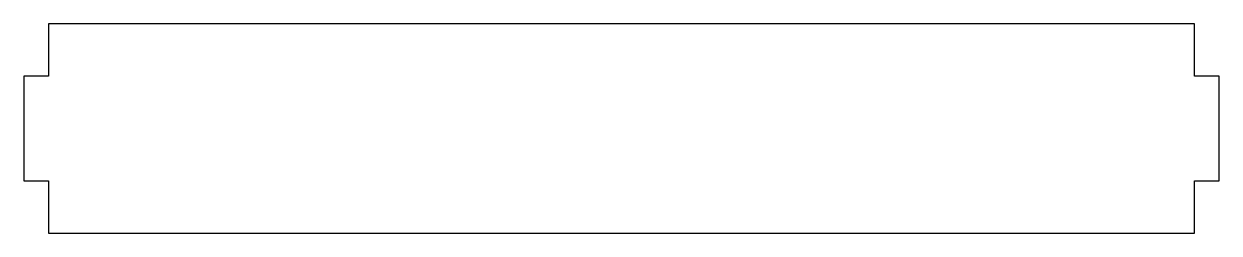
# Model space of a CAD drawing. Header units: metres. Extents: x -2.85 to 2.85, y -0.5 to 0.5.
import ezdxf

# ---------------------------------------------------------------- set-up
doc = ezdxf.new("R2010")
doc.units = ezdxf.units.M

msp = doc.modelspace()

# ---------------------------------------------------------------- linework, layer by layer
for p, q in [((2.73622, 0.5), (-2.73622, 0.5)), ((-2.73622, 0.5), (-2.73622, 0.25)), ((2.73622, 0.25), (2.73622, 0.5)), ((-2.73622, 0.25), (-2.85432, 0.25)), ((-2.85432, 0.25), (-2.85432, -0.25)), ((2.85432, 0.25), (2.73622, 0.25)), ((2.85432, -0.25), (2.85432, 0.25)), ((-2.85432, -0.25), (-2.73622, -0.25)), ((-2.73622, -0.25), (-2.73622, -0.5)), ((2.73622, -0.25), (2.85432, -0.25)), ((2.73622, -0.5), (2.73622, -0.25)), ((-2.73622, -0.5), (2.73622, -0.5))]:
    msp.add_line(p, q)

doc.saveas('drawing.dxf')
